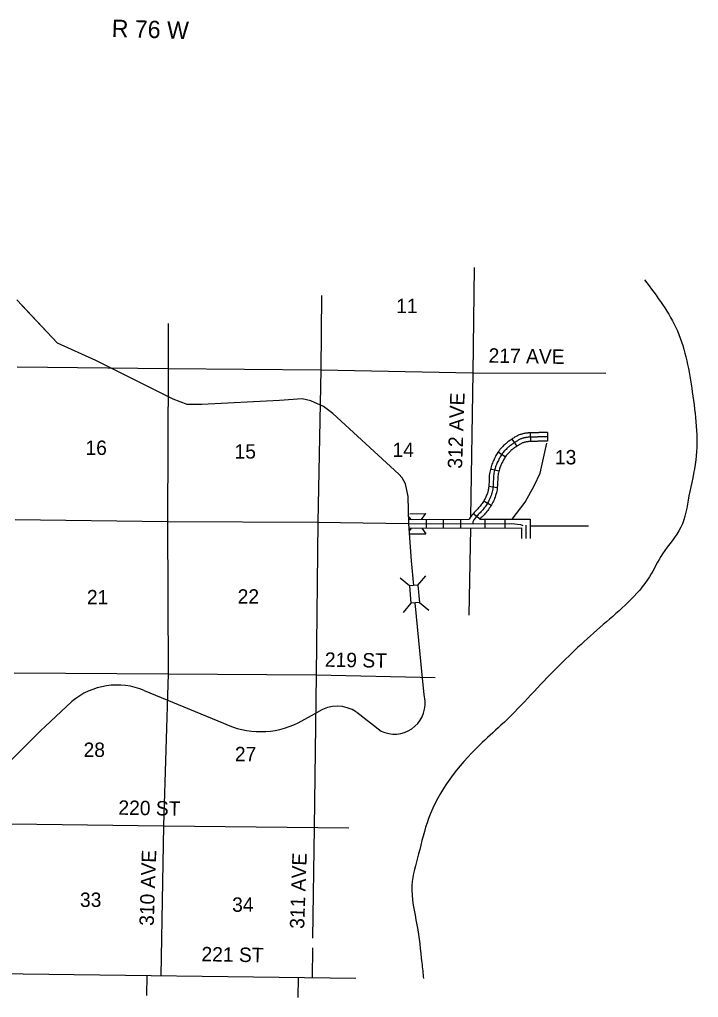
# Model space of a CAD drawing. Extents: x 974113 to 1477576, y 15940505 to 16403707.
# Drawn here: x 1382904 to 1406478, y 16055642 to 16089586 of the extents above; entities that cross this region are included whole.
import ezdxf

# ---------------------------------------------------------------- set-up
doc = ezdxf.new("R2010")
doc.units = 0
for name, color, linetype in [('L13', 7, 'Continuous'), ('L14', 7, 'Continuous'), ('L18', 7, 'Continuous'), ('L2', 7, 'Continuous'), ('L3', 7, 'Continuous'), ('L30', 7, 'Continuous'), ('L50', 7, 'Continuous'), ('L53', 7, 'Continuous'), ('L8', 7, 'Continuous'), ('L9', 7, 'Continuous')]:
    doc.layers.add(name, color=color, linetype=linetype)

msp = doc.modelspace()

# ---------------------------------------------------------------- linework, layer by layer
at = {"layer": 'L13'}
for p, q in [((1398559, 16071932), (1398509, 16068916)), ((1393077, 16057364), (1393063, 16056328))]:
    msp.add_line(p, q, dxfattribs=at)
for points in [[(1398691, 16080984), (1398641, 16077322), (1398565, 16072321)], [(1393389, 16080008), (1393360, 16077425), (1393262, 16072140), (1393207, 16066836), (1393134, 16061542), (1393082, 16057704)], [(1388063, 16079031), (1388060, 16077471), (1388038, 16072167), (1388066, 16066871), (1387902, 16061594), (1387815, 16056396)], [(1382820, 16077532), (1388060, 16077471), (1393360, 16077425), (1398641, 16077322), (1403261, 16077317)], [(1382747, 16072237), (1388038, 16072167), (1393262, 16072140), (1396413, 16072088)], [(1400637, 16072017), (1402657, 16072008)], [(1382716, 16066909), (1388066, 16066871), (1393207, 16066836), (1397338, 16066749)], [(1382628, 16061664), (1387902, 16061594), (1394337, 16061530)]]:
    msp.add_lwpolyline(points, dxfattribs=at)
at = {"layer": 'L18'}
for p, q in [((1396454, 16072433), (1397015, 16072435)), ((1396866, 16072235), (1397015, 16072435)), ((1396502, 16072234), (1396433, 16072325)), ((1396503, 16071936), (1396439, 16071851)), ((1396867, 16071937), (1397017, 16071739)), ((1396469, 16071737), (1397017, 16071739)), ((1396441, 16069925), (1396118, 16070195)), ((1396738, 16069951), (1397009, 16070274)), ((1396738, 16069951), (1396441, 16069925)), ((1396441, 16069925), (1396494, 16069330)), ((1396738, 16069951), (1396791, 16069356)), ((1396494, 16069330), (1396223, 16069007)), ((1396791, 16069356), (1396494, 16069330)), ((1396791, 16069356), (1397114, 16069086))]:
    msp.add_line(p, q, dxfattribs=at)
at = {"layer": 'L2'}
msp.add_line((1381057, 16056483), (1394576, 16056309), dxfattribs=at)
msp.add_spline([(1404603, 16080552), (1405748, 16078777), (1406264, 16076658), (1406385, 16074299), (1406149, 16073049), (1405863, 16071961), (1405233, 16071045), (1404775, 16070243), (1403171, 16068582), (1401453, 16066979), (1399621, 16065089), (1398877, 16064402), (1397105, 16061852), (1396758, 16060622), (1396529, 16059533), (1396701, 16058159), (1396872, 16056842), (1396932, 16056296)], degree=3, dxfattribs=at)
at = {"layer": 'L3'}
for p, q in [((1387237, 16066296), (1389987, 16065159)), ((1392580, 16065175), (1393269, 16065554)), ((1394610, 16065550), (1395461, 16064889))]:
    msp.add_line(p, q, dxfattribs=at)
for points in [[(1384222, 16078353), (1382810, 16079852)], [(1388722, 16076222), (1388233, 16076407), (1385548, 16077746), (1384222, 16078353)], [(1396590, 16069938), (1396510, 16070799), (1396425, 16072084), (1396394, 16073034), (1396307, 16073469), (1396185, 16073678), (1396069, 16073805), (1393777, 16075906), (1393454, 16076151), (1393024, 16076352), (1392716, 16076422), (1391932, 16076360), (1389230, 16076224), (1388722, 16076222)], [(1396985, 16065928), (1396949, 16066161), (1396897, 16066720), (1396645, 16069342)], [(1380995, 16061231), (1381045, 16061475), (1381186, 16062098), (1381527, 16062819), (1383643, 16064904), (1383794, 16065052), (1384721, 16065917)]]:
    msp.add_lwpolyline(points, dxfattribs=at)
for centre, radius, start, end in [((1386291, 16064030), 2455, 67.338, 129.762), ((1393936, 16064510), 1239, 57.0695, 122.5877), ((1395925, 16065845), 1063, 244.1066, 4.4797), ((1391267, 16067828), 2960, 244.3888, 296.3385)]:
    msp.add_arc(centre, radius, start, end, dxfattribs=at)
at = {"layer": 'L53'}
for p, q in [((1387319, 16056403), (1387309, 16055712)), ((1392576, 16056335), (1392567, 16055642))]:
    msp.add_line(p, q, dxfattribs=at)
at = {"layer": 'L8'}
for p, q in [((1400636, 16075237), (1400646, 16074938)), ((1401233, 16075256), (1401242, 16074957)), ((1399996, 16075018), (1400177, 16074780)), ((1399529, 16074580), (1399776, 16074412)), ((1399259, 16073991), (1399549, 16073923)), ((1399197, 16073386), (1399492, 16073345)), ((1399029, 16072884), (1399282, 16072726)), ((1398657, 16072438), (1398894, 16072258)), ((1396425, 16072234), (1398518, 16072239)), ((1397021, 16072235), (1397022, 16071936)), ((1397618, 16072236), (1397618, 16071938)), ((1398214, 16072238), (1398215, 16071939)), ((1398880, 16072240), (1400197, 16072244)), ((1399062, 16072251), (1399062, 16071952)), ((1399754, 16072247), (1399755, 16071949)), ((1400636, 16072245), (1400638, 16071574)), ((1400337, 16071944), (1400338, 16071572)), ((1400486, 16072033), (1400488, 16071573))]:
    msp.add_line(p, q, dxfattribs=at)
for points in [[(1382904, 16079751), (1384222, 16078353)], [(1401233, 16075256), (1401221, 16075256), (1401215, 16075256), (1401209, 16075256), (1401201, 16075255), (1401191, 16075255), (1401175, 16075255), (1401164, 16075254), (1401149, 16075254), (1401137, 16075253), (1401120, 16075253), (1401103, 16075252), (1401088, 16075252), (1401072, 16075251), (1401058, 16075251), (1401040, 16075250), (1401020, 16075250), (1401001, 16075249), (1400988, 16075249), (1400972, 16075248), (1400957, 16075248), (1400938, 16075247), (1400922, 16075246), (1400905, 16075246), (1400891, 16075245), (1400874, 16075245), (1400853, 16075244), (1400835, 16075244), (1400817, 16075243), (1400800, 16075243), (1400780, 16075242), (1400758, 16075241), (1400739, 16075241), (1400717, 16075240), (1400697, 16075239), (1400676, 16075239), (1400651, 16075238), (1400629, 16075237), (1400604, 16075236), (1400582, 16075236), (1400565, 16075235), (1400551, 16075234), (1400517, 16075231), (1400489, 16075227), (1400467, 16075224), (1400437, 16075219), (1400415, 16075215), (1400380, 16075209), (1400352, 16075199), (1400331, 16075193), (1400309, 16075185), (1400287, 16075177), (1400256, 16075166), (1400228, 16075154), (1400199, 16075141), (1400169, 16075124), (1400146, 16075112), (1400124, 16075100), (1400096, 16075085), (1400074, 16075071), (1400056, 16075060), (1400025, 16075040), (1400002, 16075023), (1399976, 16075007), (1399946, 16074985), (1399919, 16074966), (1399894, 16074947), (1399863, 16074926), (1399827, 16074899), (1399802, 16074875), (1399775, 16074855), (1399742, 16074826), (1399714, 16074798), (1399687, 16074771), (1399662, 16074743), (1399640, 16074719), (1399615, 16074693), (1399584, 16074658), (1399556, 16074621), (1399534, 16074588), (1399511, 16074555), (1399493, 16074524), (1399469, 16074489), (1399448, 16074450), (1399428, 16074414), (1399412, 16074378), (1399398, 16074352), (1399379, 16074319), (1399356, 16074277), (1399335, 16074229), (1399321, 16074188), (1399307, 16074150), (1399290, 16074105), (1399276, 16074060), (1399263, 16074012), (1399252, 16073966), (1399242, 16073924), (1399229, 16073872), (1399221, 16073815), (1399216, 16073766)], [(1401237, 16075106), (1401225, 16075106), (1401220, 16075106), (1401214, 16075106), (1401205, 16075105), (1401195, 16075105), (1401180, 16075105), (1401168, 16075104), (1401154, 16075104), (1401142, 16075103), (1401125, 16075103), (1401108, 16075102), (1401093, 16075102), (1401077, 16075101), (1401063, 16075101), (1401044, 16075100), (1401025, 16075100), (1401006, 16075099), (1400993, 16075099), (1400977, 16075098), (1400961, 16075098), (1400943, 16075097), (1400927, 16075097), (1400910, 16075096), (1400896, 16075096), (1400879, 16075095), (1400858, 16075094), (1400840, 16075094), (1400822, 16075093), (1400805, 16075093), (1400784, 16075092), (1400763, 16075091), (1400744, 16075091), (1400722, 16075090), (1400702, 16075089), (1400680, 16075089), (1400656, 16075088), (1400634, 16075087), (1400609, 16075086), (1400586, 16075086), (1400571, 16075085), (1400562, 16075085), (1400535, 16075082), (1400511, 16075079), (1400488, 16075076), (1400464, 16075072), (1400442, 16075067), (1400417, 16075063), (1400398, 16075057), (1400377, 16075050), (1400359, 16075044), (1400339, 16075037), (1400312, 16075027), (1400288, 16075016), (1400265, 16075006), (1400241, 16074993), (1400219, 16074981), (1400195, 16074967), (1400172, 16074955), (1400153, 16074943), (1400134, 16074932), (1400111, 16074917), (1400086, 16074899), (1400059, 16074882), (1400034, 16074864), (1400008, 16074845), (1399981, 16074825), (1399951, 16074804), (1399924, 16074784), (1399899, 16074760), (1399870, 16074739), (1399845, 16074716), (1399820, 16074691), (1399796, 16074667), (1399772, 16074642), (1399749, 16074616), (1399725, 16074592), (1399700, 16074563), (1399679, 16074534), (1399658, 16074504), (1399638, 16074474), (1399619, 16074443), (1399598, 16074411), (1399580, 16074378), (1399562, 16074346), (1399547, 16074313), (1399530, 16074279), (1399510, 16074245), (1399491, 16074211), (1399475, 16074174), (1399462, 16074136), (1399447, 16074098), (1399433, 16074057), (1399420, 16074017), (1399408, 16073975), (1399398, 16073932), (1399388, 16073888), (1399376, 16073843), (1399370, 16073797), (1399365, 16073750)], [(1401242, 16074957), (1401230, 16074956), (1401225, 16074956), (1401220, 16074956), (1401210, 16074955), (1401200, 16074955), (1401185, 16074955), (1401173, 16074954), (1401159, 16074954), (1401146, 16074953), (1401130, 16074953), (1401112, 16074952), (1401097, 16074952), (1401081, 16074951), (1401067, 16074951), (1401049, 16074950), (1401030, 16074950), (1401011, 16074949), (1400997, 16074949), (1400982, 16074948), (1400966, 16074948), (1400947, 16074947), (1400931, 16074947), (1400915, 16074946), (1400901, 16074946), (1400883, 16074945), (1400863, 16074944), (1400844, 16074944), (1400826, 16074943), (1400810, 16074943), (1400789, 16074942), (1400768, 16074941), (1400749, 16074941), (1400727, 16074940), (1400706, 16074939), (1400685, 16074939), (1400661, 16074938), (1400638, 16074937), (1400614, 16074937), (1400591, 16074936), (1400577, 16074935), (1400572, 16074935), (1400553, 16074933), (1400533, 16074930), (1400510, 16074927), (1400491, 16074924), (1400470, 16074920), (1400454, 16074917), (1400444, 16074914), (1400424, 16074908), (1400410, 16074903), (1400390, 16074896), (1400369, 16074888), (1400348, 16074879), (1400331, 16074871), (1400314, 16074862), (1400293, 16074850), (1400265, 16074835), (1400248, 16074826), (1400232, 16074815), (1400212, 16074804), (1400196, 16074794), (1400171, 16074775), (1400143, 16074757), (1400122, 16074742), (1400096, 16074724), (1400069, 16074703), (1400039, 16074682), (1400020, 16074668), (1399995, 16074645), (1399966, 16074623), (1399948, 16074607), (1399925, 16074585), (1399904, 16074563), (1399883, 16074540), (1399858, 16074513), (1399836, 16074490), (1399817, 16074469), (1399801, 16074448), (1399783, 16074420), (1399764, 16074393), (1399746, 16074363), (1399726, 16074333), (1399712, 16074307), (1399697, 16074279), (1399682, 16074247), (1399661, 16074207), (1399640, 16074171), (1399626, 16074145), (1399615, 16074120), (1399603, 16074085), (1399588, 16074046), (1399575, 16074010), (1399564, 16073974), (1399553, 16073937), (1399544, 16073897), (1399533, 16073852), (1399524, 16073814), (1399519, 16073778), (1399514, 16073733)], [(1399215, 16073762), (1399211, 16073711), (1399210, 16073662), (1399207, 16073615), (1399205, 16073563), (1399205, 16073516), (1399203, 16073472), (1399202, 16073431), (1399197, 16073392), (1399191, 16073346), (1399186, 16073302), (1399179, 16073262), (1399173, 16073229), (1399162, 16073195), (1399148, 16073152), (1399136, 16073115), (1399120, 16073075), (1399107, 16073037), (1399090, 16073004), (1399070, 16072963), (1399052, 16072926), (1399035, 16072895), (1399013, 16072861), (1398990, 16072825), (1398968, 16072791), (1398946, 16072760), (1398921, 16072727), (1398897, 16072694), (1398874, 16072667), (1398844, 16072635), (1398815, 16072603), (1398786, 16072572), (1398757, 16072542), (1398725, 16072512), (1398694, 16072480), (1398661, 16072445), (1398635, 16072411), (1398612, 16072382), (1398555, 16072301), (1398518, 16072239)], [(1399365, 16073750), (1399361, 16073703), (1399360, 16073656), (1399357, 16073609), (1399355, 16073560), (1399355, 16073513), (1399353, 16073465), (1399352, 16073419), (1399346, 16073372), (1399339, 16073327), (1399334, 16073282), (1399327, 16073237), (1399319, 16073192), (1399305, 16073149), (1399291, 16073106), (1399277, 16073063), (1399260, 16073021), (1399245, 16072979), (1399224, 16072937), (1399204, 16072897), (1399185, 16072857), (1399164, 16072818), (1399140, 16072781), (1399116, 16072743), (1399092, 16072707), (1399067, 16072671), (1399041, 16072638), (1399015, 16072602), (1398986, 16072567), (1398955, 16072534), (1398925, 16072501), (1398894, 16072468), (1398863, 16072436), (1398830, 16072405), (1398802, 16072376), (1398776, 16072349), (1398754, 16072320), (1398733, 16072293), (1398681, 16072219), (1398665, 16072192), (1398654, 16072169), (1398649, 16072153), (1398645, 16072139), (1398643, 16072126), (1398643, 16072113), (1398646, 16072108)], [(1399514, 16073738), (1399511, 16073695), (1399509, 16073650), (1399507, 16073602), (1399505, 16073557), (1399505, 16073509), (1399503, 16073459), (1399501, 16073407), (1399494, 16073353), (1399488, 16073309), (1399483, 16073261), (1399475, 16073211), (1399465, 16073155), (1399448, 16073103), (1399434, 16073060), (1399418, 16073012), (1399400, 16072968), (1399383, 16072920), (1399359, 16072870), (1399339, 16072832), (1399319, 16072787), (1399292, 16072741), (1399267, 16072701), (1399241, 16072661), (1399216, 16072623), (1399188, 16072583), (1399161, 16072548), (1399134, 16072509), (1399098, 16072467), (1399066, 16072433), (1399035, 16072398), (1399002, 16072364), (1398968, 16072329), (1398935, 16072298), (1398910, 16072273), (1398880, 16072240)], [(1400197, 16072244), (1400636, 16072245)], [(1396425, 16072084), (1400000, 16072093), (1400300, 16072056), (1400383, 16072022)], [(1396425, 16071934), (1400337, 16071944)]]:
    msp.add_lwpolyline(points, dxfattribs=at)
at = {"layer": 'L9'}
msp.add_lwpolyline([(1400009, 16072243), (1400459, 16072838), (1400790, 16073426), (1400987, 16073840), (1401215, 16074880)], dxfattribs=at)

# ---------------------------------------------------------------- texts
at = {"layer": 'L14'}
for s, p in [('11', (1395980, 16079396)), ('16', (1385192, 16074473)), ('15', (1390370, 16074346)), ('14', (1395853, 16074400)), ('13', (1401494, 16074145)), ('21', (1385243, 16069286)), ('22', (1390478, 16069310)), ('28', (1385127, 16063990)), ('27', (1390381, 16063841)), ('33', (1385002, 16058783)), ('34', (1390286, 16058615))]:
    msp.add_text(s, height=500, rotation=0, dxfattribs=at).set_placement(p)
at = {"layer": 'L30'}
for s, rotation, p in [('217 AVE', 359, (1399187, 16077677)), ('312 AVE', 88.0001, (1398269, 16073991)), ('219 ST', 359, (1393502, 16067122)), ('220 ST', 359, (1386332, 16061985)), ('310 AVE', 88.0001, (1387562, 16058119)), ('311 AVE', 88.0001, (1392787, 16058017)), ('221 ST', 359, (1389217, 16056899))]:
    msp.add_text(s, height=500, rotation=rotation, dxfattribs=at).set_placement(p)
at = {"layer": 'L50'}
msp.add_text('R 76 W', height=600, rotation=358.2842, dxfattribs=at).set_placement((1386098, 16088988))

doc.saveas('drawing.dxf')
